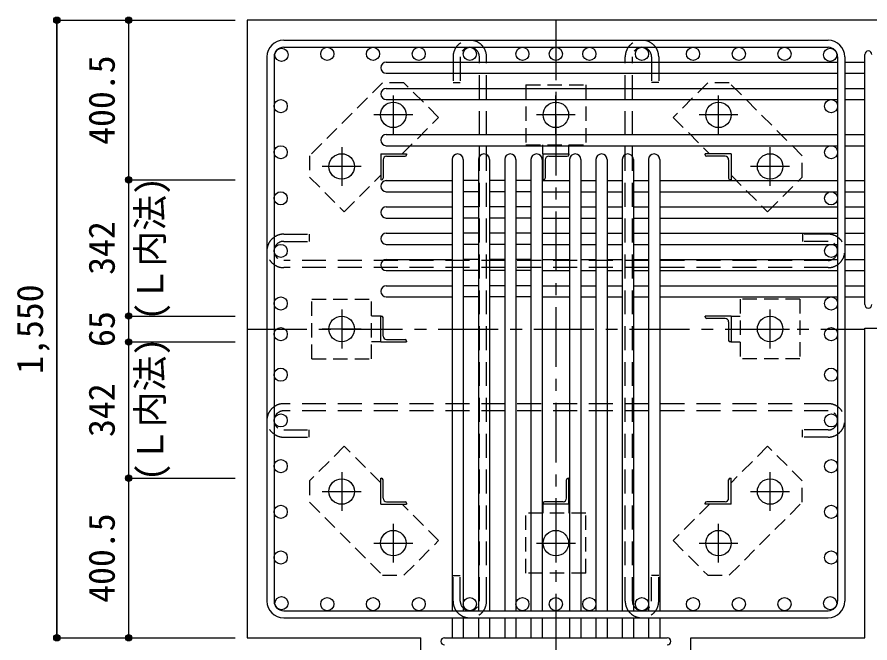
# Model space of a CAD drawing. Units: millimetres at full size, sheet at 1:30. Extents: x -5973 to 5955, y -4195 to 4201.
# Drawn here: x -800 to 1340, y -2530 to -959 of the extents above; entities that cross this region are included whole.
import ezdxf
from ezdxf.enums import TextEntityAlignment as Align

# ---------------------------------------------------------------- set-up
doc = ezdxf.new("R2010")
doc.units = ezdxf.units.MM
doc.header["$LTSCALE"] = 30
doc.header["$PDMODE"] = 32
doc.header["$PDSIZE"] = 15
for name, pattern in [('CHAIN1', [8, 5, -1, 1, -1]), ('DASHED1', [1.8, 1.2, -0.6]), ('DASHED2', [3, 2, -1])]:
    doc.linetypes.add(name, pattern=pattern)
for name, color, linetype in [('0-1_躯体線', 2, 'Continuous'), ('0-2_アンカーボルト', 4, 'CHAIN1'), ('0-3_立上り筋', 3, 'Continuous'), ('0-4_フープ筋', 7, 'Continuous'), ('0-5_基礎梁筋', 7, 'Continuous'), ('0-6_スタラップ筋', 7, 'Continuous'), ('0-7_文字', 4, 'Continuous'), ('0-9_プレート', 4, 'DASHED1'), ('0-A_アングル', 4, 'Continuous'), ('0-C', 7, 'DASHED2'), ('0-D_寸法', 4, 'Continuous')]:
    doc.layers.add(name, color=color, linetype=linetype)
doc.styles.add('ＭＳ ゴシック', font='')
doc.styles.get('ＭＳ ゴシック').set_extended_font_data('MS Gothic')

msp = doc.modelspace()

# ---------------------------------------------------------------- linework, layer by layer
at = {"layer": '0-1_躯体線'}
for p, q in [((-222.56, -967.16), (-222.56, -2517.16)), ((1727.44, -967.16), (-222.56, -967.16)), ((1327.44, -1739.66), (1727.44, -1739.66)), ((1327.44, -2517.16), (1327.44, -1739.66)), ((-222.56, -2517.16), (213.94, -2517.16)), ((213.94, -2917.16), (213.94, -2517.16)), ((890.94, -2517.16), (1327.44, -2517.16)), ((890.94, -2917.16), (890.94, -2517.16))]:
    msp.add_line(p, q, dxfattribs=at)
at = {"layer": '0-2_アンカーボルト'}
for p, q in [((144.44, -1155.96), (144.44, -1253.46)), ((552.44, -1253.46), (552.44, -1155.96)), ((960.44, -1253.46), (960.44, -1155.96)), ((193.24, -1204.66), (95.74, -1204.66)), ((601.14, -1204.66), (503.64, -1204.66)), ((1009.14, -1204.66), (911.64, -1204.66)), ((14.94, -1285.46), (14.94, -1382.96)), ((1089.94, -1382.96), (1089.94, -1285.46)), ((63.74, -1334.16), (-33.76, -1334.16)), ((1138.64, -1334.16), (1041.14, -1334.16)), ((14.94, -1693.46), (14.94, -1790.96)), ((1089.94, -1790.86), (1089.94, -1693.36)), ((63.74, -1742.16), (-33.76, -1742.16)), ((1041.14, -1742.16), (1138.64, -1742.16)), ((14.94, -2101.36), (14.94, -2198.86)), ((1089.94, -2198.86), (1089.94, -2101.36)), ((-33.76, -2150.16), (63.74, -2150.16)), ((1041.14, -2150.16), (1138.64, -2150.16)), ((144.44, -2230.86), (144.44, -2328.36)), ((552.44, -2230.86), (552.44, -2328.36)), ((960.44, -2328.36), (960.44, -2230.86)), ((95.74, -2279.66), (193.24, -2279.66)), ((503.74, -2279.66), (601.24, -2279.66)), ((911.64, -2279.66), (1009.14, -2279.66))]:
    msp.add_line(p, q, dxfattribs=at)
at = {"layer": '0-2_アンカーボルト', "color": 3, "linetype": 'Continuous'}
for centre in [(144.44, -1204.66), (552.44, -1204.66), (960.44, -1204.66), (14.94, -1334.16), (1089.94, -1334.16), (14.94, -1742.16), (1089.94, -1742.16), (14.94, -2150.16), (1089.94, -2150.16), (144.44, -2279.66), (552.44, -2279.66), (960.44, -2279.66)]:
    msp.add_circle(centre, 32, dxfattribs=at)
at = {"layer": '0-3_立上り筋'}
for centre in [(-135.87, -1053.86), (-21.15, -1051.66), (93.57, -1051.66), (208.28, -1051.66), (336.44, -1051.66), (468.44, -1051.66), (552.44, -1051.66), (636.44, -1051.66), (768.44, -1051.66), (896.59, -1051.66), (1011.31, -1051.66), (1126.02, -1051.66), (1240.74, -1053.86), (-138.06, -1182.86), (1242.94, -1182.86), (-138.06, -1298.51), (1242.94, -1298.51), (-138.06, -1414.16), (1242.94, -1414.16), (-138.06, -1546.16), (1242.94, -1546.16), (-138.06, -1678.16), (1242.94, -1678.16), (-138.06, -1755.16), (1242.94, -1755.16), (-138.06, -1856.88), (1242.94, -1856.88), (-138.06, -1971.6), (1242.94, -1971.6), (-138.06, -2086.32), (1242.94, -2086.32), (-138.06, -2201.03), (1242.94, -2201.03), (-138.06, -2315.75), (1242.94, -2315.75), (-135.87, -2430.47), (-21.15, -2432.66), (93.57, -2432.66), (208.28, -2432.66), (336.44, -2432.66), (468.44, -2432.66), (552.44, -2432.66), (636.44, -2432.66), (768.44, -2432.66), (896.59, -2432.66), (1011.31, -2432.66), (1126.02, -2432.66), (1240.74, -2430.47)]:
    msp.add_circle(centre, 16.5, dxfattribs=at)
at = {"layer": '0-4_フープ筋'}
for p, q in [((-130.56, -1017.16), (1235.44, -1017.16)), ((-130.56, -1035.16), (1235.44, -1035.16)), ((-172.56, -1059.16), (-172.56, -2425.16)), ((-154.56, -1059.16), (-154.56, -2425.16)), ((1259.44, -1059.16), (1259.44, -2425.16)), ((1277.44, -1059.16), (1277.44, -2425.16)), ((-130.56, -2449.16), (1235.44, -2449.16)), ((-130.56, -2467.16), (1235.44, -2467.16))]:
    msp.add_line(p, q, dxfattribs=at)
for centre, radius, start, end in [((-130.56, -1059.16), 42, 90, 180), ((1235.44, -1059.16), 42, 0, 90), ((-130.56, -1059.16), 24, 90, 180), ((1235.44, -1059.16), 24, 0, 90), ((-130.56, -2425.16), 42, 180, 270), ((-130.56, -2425.16), 24, 180, 270), ((1235.44, -2425.16), 42, 270, 0), ((1235.44, -2425.16), 24, 270, 0)]:
    msp.add_arc(centre, radius, start, end, dxfattribs=at)
at = {"layer": '0-5_基礎梁筋'}
for p, q in [((126.94, -1072.36), (1259.44, -1072.36)), ((1277.44, -1072.36), (1327.44, -1072.36)), ((126.94, -1100.36), (1259.44, -1100.36)), ((1277.44, -1100.36), (1327.44, -1100.36)), ((126.94, -1138.36), (1259.44, -1138.36)), ((1277.44, -1138.36), (1327.44, -1138.36)), ((126.94, -1166.36), (1259.44, -1166.36)), ((1277.44, -1166.36), (1327.44, -1166.36)), ((126.94, -1254.01), (1259.44, -1254.01)), ((1277.44, -1254.01), (1327.44, -1254.01)), ((126.94, -1282.01), (1259.44, -1282.01)), ((1277.44, -1282.01), (1327.44, -1282.01)), ((291.94, -1316.66), (291.94, -2449.16)), ((319.94, -1316.66), (319.94, -2449.16)), ((357.94, -1316.66), (357.94, -2449.16)), ((385.94, -1316.66), (385.94, -2449.16)), ((423.94, -1316.66), (423.94, -2449.16)), ((451.94, -1316.66), (451.94, -2449.16)), ((489.94, -1316.66), (489.94, -2449.16)), ((517.94, -1316.66), (517.94, -2449.16)), ((586.94, -1316.66), (586.94, -2449.16)), ((614.94, -1316.66), (614.94, -2449.16)), ((652.94, -1316.66), (652.94, -2449.16)), ((680.94, -1316.66), (680.94, -2449.16)), ((718.94, -1316.66), (718.94, -2449.16)), ((746.94, -1316.66), (746.94, -2449.16)), ((784.94, -1316.66), (784.94, -2449.16)), ((812.94, -1316.66), (812.94, -2449.16)), ((126.94, -1369.66), (291.94, -1369.66)), ((357.94, -1369.66), (319.94, -1369.66)), ((423.94, -1369.66), (385.94, -1369.66)), ((489.94, -1369.66), (451.94, -1369.66)), ((517.94, -1369.66), (586.94, -1369.66)), ((614.94, -1369.66), (652.94, -1369.66)), ((680.94, -1369.66), (718.94, -1369.66)), ((746.94, -1369.66), (784.94, -1369.66)), ((812.94, -1369.66), (1259.44, -1369.66)), ((1277.44, -1369.66), (1327.44, -1369.66)), ((126.94, -1397.66), (291.94, -1397.66)), ((357.94, -1397.66), (319.94, -1397.66)), ((423.94, -1397.66), (385.94, -1397.66)), ((489.94, -1397.66), (451.94, -1397.66)), ((517.94, -1397.66), (586.94, -1397.66)), ((614.94, -1397.66), (652.94, -1397.66)), ((680.94, -1397.66), (718.94, -1397.66)), ((746.94, -1397.66), (784.94, -1397.66)), ((812.94, -1397.66), (1259.44, -1397.66)), ((1277.44, -1397.66), (1327.44, -1397.66)), ((126.94, -1435.66), (291.94, -1435.66)), ((357.94, -1435.66), (319.94, -1435.66)), ((423.94, -1435.66), (385.94, -1435.66)), ((489.94, -1435.66), (451.94, -1435.66)), ((517.94, -1435.66), (586.94, -1435.66)), ((614.94, -1435.66), (652.94, -1435.66)), ((680.94, -1435.66), (718.94, -1435.66)), ((746.94, -1435.66), (784.94, -1435.66)), ((812.94, -1435.66), (1259.44, -1435.66)), ((1277.44, -1435.66), (1327.44, -1435.66)), ((126.94, -1463.66), (291.94, -1463.66)), ((357.94, -1463.66), (319.94, -1463.66)), ((423.94, -1463.66), (385.94, -1463.66)), ((489.94, -1463.66), (451.94, -1463.66)), ((517.94, -1463.66), (586.94, -1463.66)), ((614.94, -1463.66), (652.94, -1463.66)), ((680.94, -1463.66), (718.94, -1463.66)), ((746.94, -1463.66), (784.94, -1463.66)), ((812.94, -1463.66), (1259.44, -1463.66)), ((1277.44, -1463.66), (1327.44, -1463.66)), ((126.94, -1501.66), (291.94, -1501.66)), ((357.94, -1501.66), (319.94, -1501.66)), ((423.94, -1501.66), (385.94, -1501.66)), ((489.94, -1501.66), (451.94, -1501.66)), ((517.94, -1501.66), (586.94, -1501.66)), ((614.94, -1501.66), (652.94, -1501.66)), ((680.94, -1501.66), (717.94, -1501.66)), ((746.94, -1501.66), (784.94, -1501.66)), ((812.94, -1501.66), (1259.44, -1501.66)), ((1277.44, -1501.66), (1327.44, -1501.66)), ((126.94, -1529.66), (291.94, -1529.66)), ((357.94, -1529.66), (319.94, -1529.66)), ((423.94, -1529.66), (385.94, -1529.66)), ((489.94, -1529.66), (451.94, -1529.66)), ((517.94, -1529.66), (586.94, -1529.66)), ((614.94, -1529.66), (652.94, -1529.66)), ((680.94, -1529.66), (718.94, -1529.66)), ((746.94, -1529.66), (784.94, -1529.66)), ((812.94, -1529.66), (1259.44, -1529.66)), ((1277.44, -1529.66), (1327.44, -1529.66)), ((126.94, -1567.66), (291.94, -1567.66)), ((357.94, -1567.66), (319.94, -1567.66)), ((423.94, -1567.66), (385.94, -1567.66)), ((489.94, -1567.66), (451.94, -1567.66)), ((517.94, -1567.66), (586.94, -1567.66)), ((614.94, -1567.66), (652.94, -1567.66)), ((680.94, -1567.66), (717.94, -1567.66)), ((746.94, -1567.66), (784.94, -1567.66)), ((812.94, -1567.66), (1259.44, -1567.66)), ((1277.44, -1567.66), (1327.44, -1567.66)), ((126.94, -1595.66), (291.94, -1595.66)), ((357.94, -1595.66), (319.94, -1595.66)), ((423.94, -1595.66), (385.94, -1595.66)), ((489.94, -1595.66), (451.94, -1595.66)), ((517.94, -1595.66), (586.94, -1595.66)), ((614.94, -1595.66), (652.94, -1595.66)), ((680.94, -1595.66), (718.94, -1595.66)), ((746.94, -1595.66), (784.94, -1595.66)), ((812.94, -1595.66), (1259.44, -1595.66)), ((1277.44, -1595.66), (1327.44, -1595.66)), ((126.94, -1633.66), (291.94, -1633.66)), ((357.94, -1633.66), (319.94, -1633.66)), ((423.94, -1633.66), (385.94, -1633.66)), ((489.94, -1633.66), (451.94, -1633.66)), ((517.94, -1633.66), (586.94, -1633.66)), ((614.94, -1633.66), (652.94, -1633.66)), ((680.94, -1633.66), (718.94, -1633.66)), ((746.94, -1633.66), (784.94, -1633.66)), ((812.94, -1633.66), (1259.44, -1633.66)), ((1277.44, -1633.66), (1327.44, -1633.66)), ((126.94, -1661.66), (291.94, -1661.66)), ((357.94, -1661.66), (319.94, -1661.66)), ((423.94, -1661.66), (385.94, -1661.66)), ((489.94, -1661.66), (451.94, -1661.66)), ((517.94, -1661.66), (586.94, -1661.66)), ((614.94, -1661.66), (652.94, -1661.66)), ((680.94, -1661.66), (718.94, -1661.66)), ((746.94, -1661.66), (784.94, -1661.66)), ((812.94, -1661.66), (1259.44, -1661.66)), ((1277.44, -1661.66), (1327.44, -1661.66)), ((291.94, -2467.16), (291.94, -2517.16)), ((319.94, -2467.16), (319.94, -2517.16)), ((357.94, -2467.16), (357.94, -2517.16)), ((385.94, -2467.16), (385.94, -2517.16)), ((423.94, -2467.16), (423.94, -2517.16)), ((451.94, -2467.16), (451.94, -2517.16)), ((489.94, -2467.16), (489.94, -2517.16)), ((517.94, -2467.16), (517.94, -2517.16)), ((586.94, -2467.16), (586.94, -2517.16)), ((614.94, -2467.16), (614.94, -2517.16)), ((652.94, -2467.16), (652.94, -2517.16)), ((680.94, -2467.16), (680.94, -2517.16)), ((718.94, -2467.16), (718.94, -2517.16)), ((746.94, -2467.16), (746.94, -2517.16)), ((784.94, -2467.16), (784.94, -2517.16)), ((812.94, -2467.16), (812.94, -2517.16))]:
    msp.add_line(p, q, dxfattribs=at)
for centre, start, end in [((126.94, -1086.36), 90, 270), ((126.94, -1152.36), 90, 270), ((126.94, -1268.01), 90, 270), ((305.94, -1316.66), 0, 180), ((371.94, -1316.66), 0, 180), ((437.94, -1316.66), 0, 180), ((503.94, -1316.66), 0, 180), ((600.94, -1316.66), 0, 180), ((666.94, -1316.66), 0, 180), ((732.94, -1316.66), 0, 180), ((798.94, -1316.66), 0, 180), ((126.94, -1383.66), 90, 270), ((126.94, -1449.66), 90, 270), ((126.94, -1515.66), 90, 270), ((126.94, -1581.66), 90, 270), ((126.94, -1647.66), 90, 270)]:
    msp.add_arc(centre, 14, start, end, dxfattribs=at)
at = {"layer": '0-6_スタラップ筋'}
for p, q in [((1327.44, -1680.66), (1327.44, -1053.36)), ((272.94, -2517.16), (831.94, -2517.16))]:
    msp.add_line(p, q, dxfattribs=at)
for centre, start, end in [((1336.44, -1053.36), 0, 180), ((1336.44, -1680.66), 180, 0), ((272.94, -2526.16), 90, 270), ((831.94, -2526.16), 270, 90)]:
    msp.add_arc(centre, 9, start, end, dxfattribs=at)
at = {"layer": '0-9_プレート'}
for p, q in [((258.24, -1211.06), (171.24, -1124.16)), ((477.44, -1129.66), (477.44, -1279.66)), ((166.64, -1302.66), (258.24, -1211.06)), ((477.44, -1279.66), (627.44, -1279.66)), ((519.94, -1302.66), (519.94, -1279.66)), ((584.94, -1302.66), (584.94, -1279.66)), ((991.94, -1356.36), (1083.54, -1447.97)), ((1083.54, -1447.97), (1170.44, -1360.97)), ((89.94, -1817.16), (89.94, -1667.16)), ((1164.94, -1667.16), (1014.94, -1667.16)), ((1014.94, -1667.16), (1014.94, -1817.16)), ((112.94, -1709.66), (89.94, -1709.66)), ((991.94, -1709.66), (1014.94, -1709.66)), ((112.94, -1774.66), (89.94, -1774.66)), ((991.94, -1774.66), (1014.94, -1774.66)), ((-60.06, -1817.16), (89.94, -1817.16)), ((21.34, -2036.36), (-65.56, -2123.36)), ((112.94, -2127.96), (21.34, -2036.36)), ((519.94, -2181.66), (519.94, -2204.66)), ((584.94, -2181.66), (584.94, -2204.66)), ((938.24, -2181.66), (846.63, -2273.26)), ((627.44, -2204.66), (477.44, -2204.66)), ((627.44, -2354.66), (627.44, -2204.66)), ((846.63, -2273.26), (933.63, -2360.16))]:
    msp.add_line(p, q, dxfattribs=at)
for points in [[(171.24, -1124.16), (117.54, -1124.16), (-65.66, -1307.26), (-65.66, -1360.96), (21.34, -1447.96), (112.94, -1356.36)], [(477.44, -1129.66), (627.44, -1129.66), (627.44, -1279.66)], [(1170.44, -1360.97), (1170.44, -1307.27), (987.34, -1124.06), (933.64, -1124.06), (846.64, -1211.06), (938.24, -1302.66)], [(-60.06, -1817.16), (-60.06, -1667.16), (89.94, -1667.16)], [(1164.94, -1667.16), (1164.94, -1817.16), (1014.94, -1817.16)], [(933.63, -2360.16), (987.33, -2360.16), (1170.54, -2177.07), (1170.54, -2123.36), (1083.54, -2036.36), (991.94, -2127.96)], [(-65.56, -2123.36), (-65.56, -2177.06), (117.54, -2360.26), (171.24, -2360.26), (258.24, -2273.26), (166.64, -2181.66)], [(627.44, -2354.66), (477.44, -2354.66), (477.44, -2204.66)]]:
    msp.add_lwpolyline(points, dxfattribs=at)
at = {"layer": '0-A_アングル'}
for p, q in [((112.94, -1302.66), (177.94, -1302.66)), ((112.94, -1302.66), (112.94, -1367.66)), ((177.94, -1302.66), (177.94, -1304.66)), ((519.94, -1302.66), (584.94, -1302.66)), ((519.94, -1302.66), (519.94, -1367.66)), ((584.94, -1302.66), (584.94, -1304.66)), ((991.94, -1302.66), (926.94, -1302.66)), ((926.94, -1304.66), (926.94, -1302.66)), ((991.94, -1302.66), (991.94, -1367.66)), ((118.94, -1317.16), (118.94, -1363.66)), ((127.44, -1308.66), (173.94, -1308.66)), ((525.94, -1317.16), (525.94, -1363.66)), ((534.44, -1308.66), (580.94, -1308.66)), ((977.44, -1308.66), (930.94, -1308.66)), ((985.94, -1317.16), (985.94, -1363.66)), ((114.94, -1367.66), (112.94, -1367.66)), ((521.94, -1367.66), (519.94, -1367.66)), ((991.94, -1367.66), (989.94, -1367.66)), ((112.94, -1709.66), (114.94, -1709.66)), ((112.94, -1774.66), (112.94, -1709.66)), ((991.94, -1709.66), (926.94, -1709.66)), ((926.94, -1711.66), (926.94, -1709.66)), ((991.94, -1709.66), (991.94, -1774.66)), ((118.94, -1760.16), (118.94, -1713.66)), ((977.44, -1715.66), (930.94, -1715.66)), ((985.94, -1724.16), (985.94, -1770.66)), ((112.94, -1774.66), (177.94, -1774.66)), ((127.44, -1768.66), (173.94, -1768.66)), ((177.94, -1772.66), (177.94, -1774.66)), ((991.94, -1774.66), (989.94, -1774.66)), ((112.94, -2116.66), (114.94, -2116.66)), ((112.94, -2181.66), (112.94, -2116.66)), ((582.94, -2116.66), (584.94, -2116.66)), ((584.94, -2181.66), (584.94, -2116.66)), ((989.94, -2116.66), (991.94, -2116.66)), ((991.94, -2181.66), (991.94, -2116.66)), ((118.94, -2167.16), (118.94, -2120.66)), ((578.94, -2167.16), (578.94, -2120.66)), ((985.94, -2167.16), (985.94, -2120.66)), ((112.94, -2181.66), (177.94, -2181.66)), ((127.44, -2175.66), (173.94, -2175.66)), ((177.94, -2179.66), (177.94, -2181.66)), ((519.94, -2181.66), (519.94, -2179.66)), ((584.94, -2181.66), (519.94, -2181.66)), ((570.44, -2175.66), (523.94, -2175.66)), ((926.94, -2181.66), (926.94, -2179.66)), ((991.94, -2181.66), (926.94, -2181.66)), ((977.44, -2175.66), (930.94, -2175.66))]:
    msp.add_line(p, q, dxfattribs=at)
for centre, radius, start, end in [((173.94, -1304.66), 4, 270, 0), ((580.94, -1304.66), 4, 270, 0), ((930.94, -1304.66), 4, 180, 270), ((127.44, -1317.16), 8.5, 90, 180), ((534.44, -1317.16), 8.5, 90, 180), ((977.44, -1317.16), 8.5, 0, 90), ((114.94, -1363.66), 4, 270, 0), ((521.94, -1363.66), 4, 270, 0), ((989.94, -1363.66), 4, 180, 270), ((114.94, -1713.66), 4, 0, 90), ((930.94, -1711.66), 4, 180, 270), ((977.44, -1724.16), 8.5, 0, 90), ((127.44, -1760.16), 8.5, 180, 270), ((173.94, -1772.66), 4, 0, 90), ((989.94, -1770.66), 4, 180, 270), ((114.94, -2120.66), 4, 0, 90), ((582.94, -2120.66), 4, 90, 180), ((989.94, -2120.66), 4, 90, 180), ((127.44, -2167.16), 8.5, 180, 270), ((173.94, -2179.66), 4, 0, 90), ((523.94, -2179.66), 4, 90, 180), ((570.44, -2167.16), 8.5, 270, 0), ((930.94, -2179.66), 4, 90, 180), ((977.44, -2167.16), 8.5, 270, 0)]:
    msp.add_arc(centre, radius, start, end, dxfattribs=at)
at = {"layer": '0-C'}
for p, q in [((294.44, -1059.16), (294.44, -1123.16)), ((312.44, -1059.16), (312.44, -1123.16)), ((360.44, -2425.16), (360.44, -1059.16)), ((378.44, -2425.16), (378.44, -1059.16)), ((726.44, -2425.16), (726.44, -1059.16)), ((744.44, -2425.16), (744.44, -1059.16)), ((792.44, -1059.16), (792.44, -1123.16)), ((294.44, -1123.16), (312.44, -1123.16)), ((-130.56, -1504.16), (-66.56, -1504.16)), ((-66.56, -1504.16), (-66.56, -1522.16)), ((-130.56, -1522.16), (-66.56, -1522.16)), ((1235.44, -1522.16), (1171.44, -1522.16)), ((1235.44, -1570.16), (-130.56, -1570.16)), ((1235.44, -1588.16), (-130.56, -1588.16)), ((1235.44, -1929.6), (-130.56, -1929.6)), ((1235.44, -1947.6), (-130.56, -1947.6)), ((-130.56, -1995.6), (-66.56, -1995.6)), ((-66.56, -2013.6), (-66.56, -1995.6)), ((1235.44, -1995.6), (1171.44, -1995.6)), ((-130.56, -2013.6), (-66.56, -2013.6)), ((312.44, -2425.16), (312.44, -2361.16)), ((810.44, -2361.16), (792.44, -2361.16)), ((792.44, -2425.16), (792.44, -2361.16)), ((810.44, -2425.16), (810.44, -2361.16))]:
    msp.add_line(p, q, dxfattribs=at)
for points in [[(810.44, -1059.16), (810.44, -1123.16), (792.44, -1123.16)], [(1235.44, -1504.16), (1171.44, -1504.16), (1171.44, -1522.16)], [(1235.44, -2013.6), (1171.44, -2013.6), (1171.44, -1995.6)], [(294.44, -2425.16), (294.44, -2361.16), (312.44, -2361.16)]]:
    msp.add_lwpolyline(points, dxfattribs=at)
for centre, radius, start, end in [((336.44, -1059.16), 42, 0, 180), ((768.44, -1059.16), 42, 0, 180), ((336.44, -1059.16), 24, 0, 180), ((768.44, -1059.16), 24, 0, 180), ((-130.56, -1546.16), 42, 90, 270), ((1235.44, -1546.16), 42, 270, 90), ((-130.56, -1546.16), 24, 90, 270), ((1235.44, -1546.16), 24, 270, 90), ((-130.56, -1971.6), 42, 90, 270), ((1235.44, -1971.6), 42, 270, 90), ((-130.56, -1971.6), 24, 90, 270), ((1235.44, -1971.6), 24, 270, 90), ((336.44, -2425.16), 42, 180, 0), ((336.44, -2425.16), 24, 180, 0), ((336.44, -2425.16), 24, 180, 0), ((768.44, -2425.16), 42, 180, 0), ((768.44, -2425.16), 24, 180, 0)]:
    msp.add_arc(centre, radius, start, end, dxfattribs=at)
at = {"layer": '0-D_寸法'}
for p, q in [((-699.6, -967.16), (-519.6, -967.16)), ((-699.6, -967.16), (-519.6, -967.16)), ((-699.6, -967.16), (-699.6, -2517.16)), ((-699.6, -2517.16), (-699.6, -967.16)), ((-519.6, -967.16), (-519.6, -1367.66)), ((-519.6, -967.16), (-252.56, -967.16)), ((-519.6, -1367.66), (-252.56, -1367.66)), ((-519.6, -1367.66), (-519.6, -1709.66)), ((-519.6, -1709.66), (-252.56, -1709.66)), ((-519.6, -1709.66), (-519.6, -1774.66)), ((-519.6, -1774.66), (-252.56, -1774.66)), ((-519.6, -1774.66), (-519.6, -2116.66)), ((-519.6, -2116.66), (-252.56, -2116.66)), ((-519.6, -2116.66), (-519.6, -2517.16)), ((-699.6, -2517.16), (-519.6, -2517.16)), ((-519.6, -2517.16), (-252.56, -2517.16)), ((-519.6, -2517.16), (-252.56, -2517.16))]:
    msp.add_line(p, q, dxfattribs=at)
at = {"layer": '0-D_寸法', "linetype": 'CHAIN1'}
for p, q in [((552.44, -967.16), (552.44, -2917.16)), ((-222.56, -1742.16), (1327.44, -1742.16))]:
    msp.add_line(p, q, dxfattribs=at)
at = {"layer": '0-D_寸法'}
for centre, radius in [((-699.6, -967.16), 8), ((-699.6, -967.16), 7.2), ((-699.6, -967.16), 6.4), ((-699.6, -967.16), 5.6), ((-699.6, -967.16), 4.8), ((-519.6, -967.16), 8), ((-519.6, -967.16), 7.2), ((-519.6, -967.16), 6.4), ((-519.6, -967.16), 5.6), ((-519.6, -967.16), 4.8), ((-699.6, -967.16), 4), ((-699.6, -967.16), 3.2), ((-699.6, -967.16), 2.4), ((-699.6, -967.16), 1.6), ((-699.6, -967.16), 0.8), ((-519.6, -967.16), 4), ((-519.6, -967.16), 3.2), ((-519.6, -967.16), 2.4), ((-519.6, -967.16), 1.6), ((-519.6, -967.16), 0.8), ((-519.6, -1367.66), 8), ((-519.6, -1367.66), 7.2), ((-519.6, -1367.66), 6.4), ((-519.6, -1367.66), 5.6), ((-519.6, -1367.66), 4.8), ((-519.6, -1367.66), 4), ((-519.6, -1367.66), 3.2), ((-519.6, -1367.66), 2.4), ((-519.6, -1367.66), 1.6), ((-519.6, -1367.66), 0.8), ((-519.6, -1709.66), 8), ((-519.6, -1709.66), 7.2), ((-519.6, -1709.66), 6.4), ((-519.6, -1709.66), 5.6), ((-519.6, -1709.66), 4.8), ((-519.6, -1709.66), 4), ((-519.6, -1709.66), 3.2), ((-519.6, -1709.66), 2.4), ((-519.6, -1709.66), 1.6), ((-519.6, -1709.66), 0.8), ((-519.6, -1774.66), 8), ((-519.6, -1774.66), 7.2), ((-519.6, -1774.66), 6.4), ((-519.6, -1774.66), 5.6), ((-519.6, -1774.66), 4.8), ((-519.6, -1774.66), 4), ((-519.6, -1774.66), 3.2), ((-519.6, -1774.66), 2.4), ((-519.6, -1774.66), 1.6), ((-519.6, -1774.66), 0.8), ((-519.6, -2116.66), 8), ((-519.6, -2116.66), 7.2), ((-519.6, -2116.66), 6.4), ((-519.6, -2116.66), 5.6), ((-519.6, -2116.66), 4.8), ((-519.6, -2116.66), 4), ((-519.6, -2116.66), 3.2), ((-519.6, -2116.66), 2.4), ((-519.6, -2116.66), 1.6), ((-519.6, -2116.66), 0.8), ((-699.6, -2517.16), 8), ((-699.6, -2517.16), 7.2), ((-699.6, -2517.16), 6.4), ((-699.6, -2517.16), 5.6), ((-699.6, -2517.16), 4.8), ((-699.6, -2517.16), 4), ((-699.6, -2517.16), 3.2), ((-699.6, -2517.16), 2.4), ((-699.6, -2517.16), 1.6), ((-699.6, -2517.16), 0.8), ((-519.6, -2517.16), 8), ((-519.6, -2517.16), 7.2), ((-519.6, -2517.16), 6.4), ((-519.6, -2517.16), 5.6), ((-519.6, -2517.16), 4.8), ((-519.6, -2517.16), 4), ((-519.6, -2517.16), 3.2), ((-519.6, -2517.16), 2.4), ((-519.6, -2517.16), 1.6), ((-519.6, -2517.16), 0.8)]:
    msp.add_circle(centre, radius, dxfattribs=at)
at = {"layer": '0-D_寸法', "color": 7}
for p in [(-699.6, -967.16), (-519.6, -967.16), (-519.6, -967.16), (-519.6, -1367.66), (-519.6, -1367.66), (-519.6, -1709.66), (-519.6, -1709.66), (-519.6, -1774.66), (-519.6, -1774.66), (-519.6, -2116.66), (-519.6, -2116.66), (-699.6, -2517.16), (-519.6, -2517.16), (-519.6, -2517.16)]:
    msp.add_point(p, dxfattribs=at)

# ---------------------------------------------------------------- texts
at = {"layer": '0-7_文字', "style": 'ＭＳ ゴシック'}
for p in [(-412.9, -1720.53), (-412.9, -2123.8)]:
    msp.add_text('(Ｌ内法)', height=65.98, rotation=90, dxfattribs=at).set_placement(p, align=Align.BOTTOM_LEFT)
at = {"layer": '0-D_寸法', "style": 'ＭＳ ゴシック'}
for s, p in [('400.5', (-534.6, -1279.91)), ('342', (-534.6, -1606.16)), ('1,550', (-714.6, -1854.66)), ('65', (-534.6, -1787.16)), ('342', (-534.6, -2013.16)), ('400.5', (-534.6, -2429.41))]:
    msp.add_text(s, height=65.98, rotation=90, dxfattribs=at).set_placement(p, align=Align.BOTTOM_LEFT)

doc.saveas('drawing.dxf')
